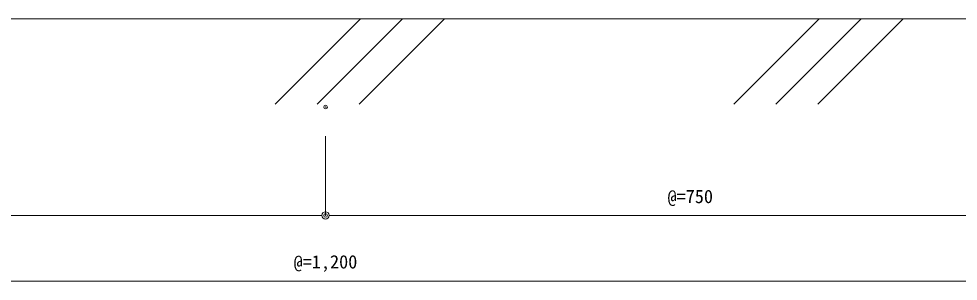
# Model space of a CAD drawing. Units: millimetres on the paper. Extents: x -420 to 420, y -297 to 297.
# Drawn here: x -190 to -61.2, y -133.8 to -97.9 of the extents above; entities that cross this region are included whole.
import ezdxf
from ezdxf.enums import TextEntityAlignment as Align

# ---------------------------------------------------------------- set-up
doc = ezdxf.new("R2010")
doc.units = ezdxf.units.MM
doc.header["$PDMODE"] = 32
doc.header["$PDSIZE"] = 0.5
for name, color, linetype, lineweight in [('0-0_0', 7, 'Continuous', 5), ('0-1_Defpoints', 7, 'Continuous', 18), ('0-7_0-A11-寸法_詳細', 5, 'Continuous', 18), ('0-8_A-E01-仕上太線', 4, 'Continuous', 18), ('0-A_A-C03-壁種別', 9, 'Continuous', 18)]:
    doc.layers.add(name, color=color, linetype=linetype, lineweight=lineweight)
doc.styles.add('ＭＳ ゴシック', font='')
doc.styles.get('ＭＳ ゴシック').set_extended_font_data('MS Gothic')

# ---------------------------------------------------------------- blocks, each defined once
blk = doc.blocks.new('_Dot')
at = {"layer": '0-0_0'}
blk.add_line((-0.5, 0), (-1, 0), dxfattribs=at)
for radius in [0.5, 0.25]:
    blk.add_circle((0, 0), radius, dxfattribs=at)
blk = doc.blocks.new('D9')
at = {"layer": '0-1_Defpoints'}
for p in [(172.555, 187.048), (272.555, 187.048), (272.555, 172.197)]:
    blk.add_point(p, dxfattribs=at)
at = {"layer": '0-7_0-A11-寸法_詳細'}
for p, q in [((172.555, 183.048), (172.555, 172.197)), ((272.555, 183.048), (272.555, 172.197)), ((173.555, 172.197), (271.555, 172.197))]:
    blk.add_line(p, q, dxfattribs=at)
at = {"layer": '0-7_0-A11-寸法_詳細', "rotation": 180}
blk.add_blockref('_Dot', (172.555, 172.197), dxfattribs=at)
at = {"layer": '0-7_0-A11-寸法_詳細'}
blk.add_blockref('_Dot', (272.555, 172.197), dxfattribs=at)
at = {"layer": '0-7_0-A11-寸法_詳細', "color": 7, "style": 'ＭＳ ゴシック'}
blk.add_text('@=750', height=1.833, dxfattribs=at).set_placement((219.43, 173.33), align=Align.BOTTOM_LEFT)
blk = doc.blocks.new('D10')
at = {"layer": '0-1_Defpoints'}
for p in [(272.555, 187.048), (372.555, 187.048), (372.555, 172.197)]:
    blk.add_point(p, dxfattribs=at)
at = {"layer": '0-7_0-A11-寸法_詳細'}
for p, q in [((272.555, 183.048), (272.555, 172.197)), ((372.555, 183.048), (372.555, 172.197)), ((273.555, 172.197), (371.555, 172.197))]:
    blk.add_line(p, q, dxfattribs=at)
at = {"layer": '0-7_0-A11-寸法_詳細', "rotation": 180}
blk.add_blockref('_Dot', (272.555, 172.197), dxfattribs=at)
at = {"layer": '0-7_0-A11-寸法_詳細'}
blk.add_blockref('_Dot', (372.555, 172.197), dxfattribs=at)
at = {"layer": '0-7_0-A11-寸法_詳細', "color": 7, "style": 'ＭＳ ゴシック'}
blk.add_text('@=750', height=1.833, dxfattribs=at).set_placement((319.43, 173.33), align=Align.BOTTOM_LEFT)
blk = doc.blocks.new('D32')
at = {"layer": '0-7_0-A11-寸法_詳細'}
blk.add_line((153.555, 163.183), (391.555, 163.183), dxfattribs=at)
at = {"layer": '0-7_0-A11-寸法_詳細', "color": 7, "style": 'ＭＳ ゴシック'}
blk.add_text('@=1,200', height=1.833, dxfattribs=at).set_placement((268.18, 164.374), align=Align.BOTTOM_LEFT)

msp = doc.modelspace()

# ---------------------------------------------------------------- linework, layer by layer
at = {"layer": '0-8_A-E01-仕上太線'}
msp.add_line((7.126, -97.862), (-303.016, -97.862), dxfattribs=at)
at = {"layer": '0-A_A-C03-壁種別'}
for p, q in [((-154.85, -109.552), (-143.159, -97.862)), ((-149.088, -109.552), (-137.397, -97.862)), ((-143.326, -109.552), (-131.635, -97.862)), ((-91.99, -109.552), (-80.299, -97.862)), ((-86.228, -109.552), (-74.537, -97.862)), ((-80.466, -109.552), (-68.775, -97.862))]:
    msp.add_line(p, q, dxfattribs=at)

# ---------------------------------------------------------------- block references
at = {"layer": '0-7_0-A11-寸法_詳細'}
for name in ['D9', 'D10', 'D32']:
    msp.add_blockref(name, (-420.5, -297), dxfattribs=at)

doc.saveas('drawing.dxf')
